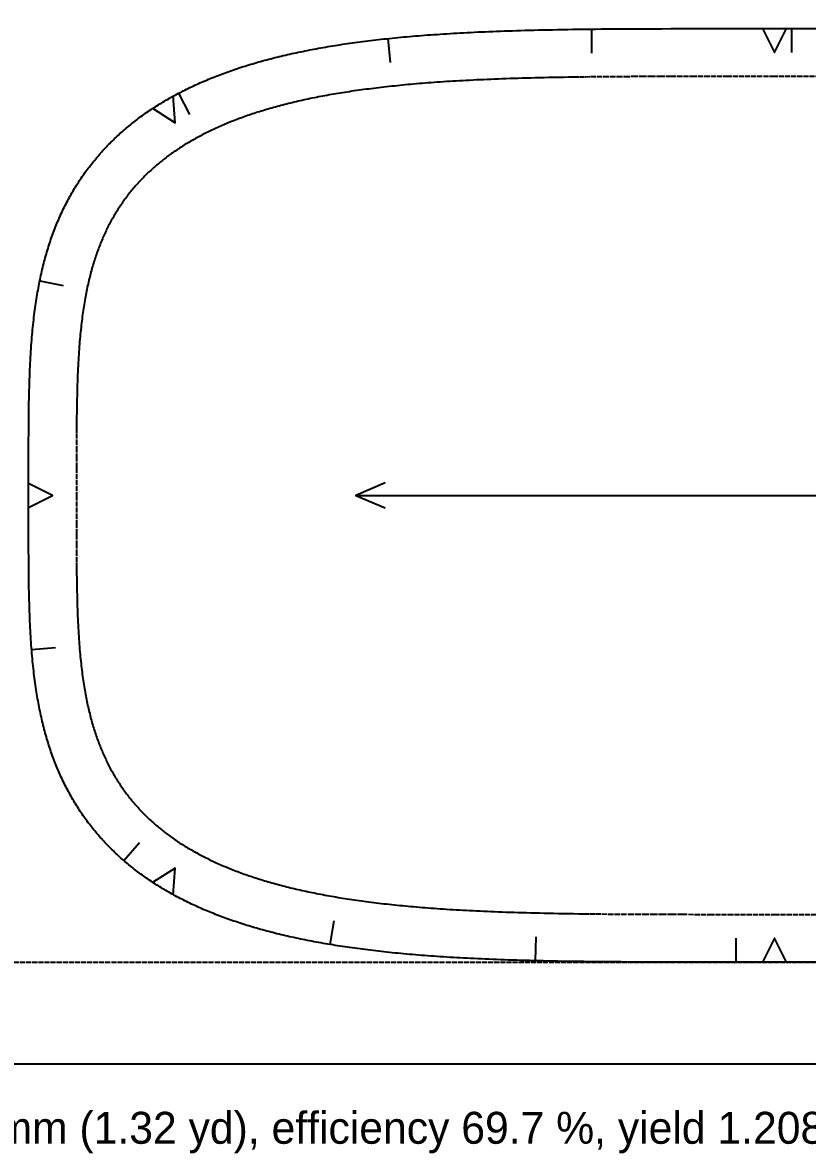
# Model space of a CAD drawing. Header units: millimetres. Extents: x 0 to 1336, y -22 to 1524.
# Drawn here: x 520.3 to 717, y -22.4 to 261 of the extents above; entities that cross this region are included whole.
import ezdxf

# ---------------------------------------------------------------- set-up
doc = ezdxf.new("R2010")
doc.units = ezdxf.units.MM
doc.linetypes.add('DASHED', pattern=[1.524, 1.27, -0.254])
for name, color, linetype in [('CUT', 7, 'Continuous'), ('GRAIN', 5, 'Continuous'), ('NOTCH', 1, 'Continuous'), ('SEW', 3, 'Continuous'), ('TEXT', 2, 'Continuous')]:
    doc.layers.add(name, color=color, linetype=linetype)

msp = doc.modelspace()

# ---------------------------------------------------------------- linework, layer by layer
at = {"layer": 'CUT'}
msp.add_lwpolyline([(720.36, 25.5), (708.8, 25.5), (697.24, 25.5), (692.44, 25.5), (688.76, 25.5), (685.66, 25.51), (682.93, 25.51), (680.45, 25.52), (678.18, 25.52), (676.06, 25.53), (674.06, 25.54), (672.18, 25.55), (670.39, 25.56), (668.67, 25.57), (667.03, 25.58), (665.45, 25.6), (663.92, 25.61), (662.45, 25.63), (661.01, 25.65), (659.62, 25.66), (658.27, 25.68), (656.95, 25.7), (655.66, 25.72), (654.41, 25.74), (653.18, 25.77), (651.98, 25.79), (650.8, 25.82), (649.64, 25.84), (648.51, 25.87), (647.4, 25.9), (646.31, 25.93), (645.23, 25.96), (644.18, 25.99), (643.14, 26.02), (642.11, 26.05), (641.1, 26.09), (640.11, 26.12), (639.13, 26.16), (638.16, 26.19), (637.21, 26.23), (636.27, 26.27), (635.34, 26.31), (634.43, 26.35), (633.52, 26.4), (632.63, 26.44), (631.74, 26.48), (630.87, 26.53), (630, 26.58), (629.15, 26.63), (628.3, 26.67), (627.46, 26.72), (626.63, 26.78), (625.81, 26.83), (625, 26.88), (624.2, 26.94), (623.4, 26.99), (622.61, 27.05), (621.83, 27.1), (621.06, 27.16), (620.29, 27.22), (619.53, 27.28), (618.77, 27.35), (618.03, 27.41), (617.29, 27.47), (616.55, 27.54), (615.82, 27.6), (615.1, 27.67), (614.38, 27.74), (613.67, 27.81), (612.96, 27.88), (612.26, 27.95), (611.57, 28.03), (610.88, 28.1), (610.19, 28.18), (609.51, 28.25), (608.84, 28.33), (608.17, 28.41), (607.5, 28.49), (606.84, 28.57), (606.19, 28.65), (605.54, 28.73), (604.89, 28.82), (604.25, 28.9), (603.61, 28.99), (602.97, 29.08), (602.34, 29.17), (601.72, 29.26), (601.1, 29.35), (600.48, 29.44), (599.86, 29.54), (599.25, 29.63), (598.65, 29.73), (598.04, 29.82), (597.45, 29.92), (596.85, 30.02), (596.26, 30.12), (595.67, 30.22), (595.09, 30.33), (594.51, 30.43), (593.93, 30.54), (593.35, 30.64), (592.78, 30.75), (592.21, 30.86), (591.65, 30.97), (591.09, 31.08), (590.53, 31.2), (589.98, 31.31), (589.42, 31.43), (588.87, 31.54), (588.33, 31.66), (587.79, 31.78), (587.25, 31.9), (586.71, 32.03), (586.17, 32.15), (585.64, 32.27), (585.11, 32.4), (584.59, 32.53), (584.07, 32.65), (583.55, 32.78), (583.03, 32.92), (582.51, 33.05), (582, 33.18), (581.49, 33.32), (580.99, 33.45), (580.48, 33.59), (579.98, 33.73), (579.48, 33.87), (578.98, 34.01), (578.49, 34.16), (578, 34.3), (577.51, 34.45), (577.02, 34.59), (576.54, 34.74), (576.06, 34.89), (575.58, 35.04), (575.1, 35.2), (574.62, 35.35), (574.15, 35.51), (573.68, 35.67), (573.21, 35.82), (572.75, 35.99), (572.28, 36.15), (571.82, 36.31), (571.36, 36.47), (570.91, 36.64), (570.45, 36.81), (570, 36.98), (569.55, 37.15), (569.1, 37.32), (568.66, 37.49), (568.21, 37.67), (567.77, 37.85), (567.33, 38.03), (566.89, 38.21), (566.46, 38.39), (566.03, 38.57), (565.59, 38.75), (565.17, 38.94), (564.74, 39.13), (564.31, 39.32), (563.89, 39.51), (563.47, 39.7), (563.05, 39.9), (562.63, 40.09), (562.22, 40.29), (561.81, 40.49), (561.4, 40.69), (560.99, 40.89), (560.58, 41.1), (560.18, 41.31), (559.77, 41.51), (559.37, 41.72), (558.97, 41.93), (558.58, 42.15), (558.18, 42.36), (557.79, 42.58), (557.4, 42.8), (557.01, 43.02), (556.62, 43.24), (556.23, 43.46), (555.85, 43.69), (555.47, 43.92), (555.09, 44.15), (554.71, 44.38), (554.34, 44.61), (553.96, 44.84), (553.59, 45.08), (553.22, 45.32), (552.85, 45.56), (552.49, 45.8), (552.12, 46.05), (551.76, 46.29), (551.4, 46.54), (551.04, 46.79), (550.69, 47.04), (550.33, 47.29), (549.98, 47.55), (549.63, 47.81), (549.28, 48.07), (548.94, 48.33), (548.59, 48.59), (548.25, 48.86), (547.91, 49.13), (547.57, 49.39), (547.23, 49.67), (546.9, 49.94), (546.57, 50.22), (546.24, 50.49), (545.91, 50.77), (545.58, 51.05), (545.26, 51.34), (544.94, 51.62), (544.62, 51.91), (544.3, 52.2), (543.98, 52.49), (543.67, 52.79), (543.36, 53.08), (543.05, 53.38), (542.74, 53.68), (542.43, 53.98), (542.13, 54.29), (541.83, 54.59), (541.53, 54.9), (541.23, 55.21), (540.94, 55.53), (540.64, 55.84), (540.35, 56.16), (540.06, 56.48), (539.78, 56.8), (539.49, 57.12), (539.21, 57.45), (538.93, 57.78), (538.65, 58.11), (538.38, 58.44), (538.11, 58.77), (537.83, 59.11), (537.57, 59.45), (537.3, 59.79), (537.04, 60.13), (536.77, 60.47), (536.51, 60.82), (536.26, 61.17), (536, 61.52), (535.75, 61.88), (535.5, 62.23), (535.25, 62.59), (535.01, 62.95), (534.76, 63.31), (534.52, 63.68), (534.28, 64.04), (534.05, 64.41), (533.81, 64.78), (533.58, 65.16), (533.35, 65.53), (533.12, 65.91), (532.9, 66.29), (532.68, 66.67), (532.46, 67.06), (532.24, 67.44), (532.02, 67.83), (531.81, 68.22), (531.6, 68.62), (531.39, 69.01), (531.19, 69.41), (530.98, 69.81), (530.78, 70.21), (530.58, 70.62), (530.39, 71.02), (530.19, 71.43), (530, 71.84), (529.81, 72.26), (529.63, 72.67), (529.44, 73.09), (529.26, 73.51), (529.08, 73.94), (528.9, 74.36), (528.73, 74.79), (528.56, 75.22), (528.39, 75.65), (528.22, 76.09), (528.05, 76.53), (527.89, 76.97), (527.73, 77.41), (527.57, 77.86), (527.41, 78.31), (527.26, 78.76), (527.11, 79.21), (526.96, 79.67), (526.81, 80.13), (526.67, 80.59), (526.53, 81.06), (526.39, 81.53), (526.25, 82), (526.12, 82.47), (525.98, 82.95), (525.85, 83.43), (525.72, 83.91), (525.6, 84.4), (525.47, 84.89), (525.35, 85.38), (525.23, 85.88), (525.12, 86.38), (525, 86.88), (524.89, 87.39), (524.78, 87.9), (524.67, 88.42), (524.56, 88.94), (524.46, 89.46), (524.36, 89.99), (524.26, 90.52), (524.16, 91.05), (524.06, 91.59), (523.97, 92.14), (523.88, 92.69), (523.79, 93.24), (523.7, 93.8), (523.62, 94.37), (523.54, 94.94), (523.45, 95.51), (523.38, 96.09), (523.3, 96.68), (523.22, 97.28), (523.15, 97.88), (523.08, 98.48), (523.01, 99.1), (522.95, 99.72), (522.88, 100.35), (522.82, 100.98), (522.76, 101.63), (522.7, 102.28), (522.64, 102.94), (522.59, 103.61), (522.54, 104.29), (522.48, 104.99), (522.44, 105.69), (522.39, 106.4), (522.34, 107.13), (522.3, 107.87), (522.26, 108.63), (522.22, 109.4), (522.18, 110.18), (522.14, 110.98), (522.11, 111.81), (522.08, 112.65), (522.05, 113.51), (522.02, 114.4), (521.99, 115.31), (521.97, 116.25), (521.94, 117.23), (521.92, 118.24), (521.9, 119.29), (521.88, 120.39), (521.87, 121.54), (521.85, 122.75), (521.84, 124.04), (521.83, 125.43), (521.82, 126.93), (521.81, 128.58), (521.81, 130.46), (521.8, 132.67), (521.8, 135.56), (521.8, 142.5), (521.8, 149.45), (521.8, 152.33), (521.81, 154.54), (521.81, 156.42), (521.82, 158.07), (521.83, 159.57), (521.84, 160.96), (521.85, 162.25), (521.87, 163.46), (521.88, 164.61), (521.9, 165.71), (521.92, 166.76), (521.94, 167.77), (521.97, 168.75), (521.99, 169.69), (522.02, 170.6), (522.05, 171.49), (522.08, 172.35), (522.11, 173.19), (522.14, 174.02), (522.18, 174.82), (522.22, 175.6), (522.26, 176.37), (522.3, 177.13), (522.34, 177.87), (522.39, 178.6), (522.44, 179.31), (522.48, 180.01), (522.54, 180.71), (522.59, 181.39), (522.64, 182.06), (522.7, 182.72), (522.76, 183.37), (522.82, 184.02), (522.88, 184.65), (522.95, 185.28), (523.01, 185.9), (523.08, 186.52), (523.15, 187.12), (523.22, 187.72), (523.3, 188.32), (523.38, 188.91), (523.45, 189.49), (523.54, 190.06), (523.62, 190.63), (523.7, 191.2), (523.79, 191.76), (523.88, 192.31), (523.97, 192.86), (524.06, 193.41), (524.16, 193.95), (524.26, 194.48), (524.36, 195.01), (524.46, 195.54), (524.56, 196.06), (524.67, 196.58), (524.78, 197.1), (524.89, 197.61), (525, 198.12), (525.12, 198.62), (525.23, 199.12), (525.35, 199.62), (525.47, 200.11), (525.6, 200.6), (525.72, 201.09), (525.85, 201.57), (525.98, 202.05), (526.12, 202.53), (526.25, 203), (526.39, 203.47), (526.53, 203.94), (526.67, 204.41), (526.81, 204.87), (526.96, 205.33), (527.11, 205.79), (527.26, 206.24), (527.41, 206.69), (527.57, 207.14), (527.73, 207.59), (527.89, 208.03), (528.05, 208.47), (528.22, 208.91), (528.39, 209.35), (528.56, 209.78), (528.73, 210.21), (528.9, 210.64), (529.08, 211.06), (529.26, 211.49), (529.44, 211.91), (529.63, 212.33), (529.81, 212.74), (530, 213.16), (530.19, 213.57), (530.39, 213.98), (530.58, 214.38), (530.78, 214.79), (530.98, 215.19), (531.19, 215.59), (531.39, 215.99), (531.6, 216.38), (531.81, 216.78), (532.02, 217.17), (532.24, 217.56), (532.46, 217.94), (532.68, 218.33), (532.9, 218.71), (533.12, 219.09), (533.35, 219.47), (533.58, 219.84), (533.81, 220.22), (534.05, 220.59), (534.28, 220.96), (534.52, 221.32), (534.76, 221.69), (535.01, 222.05), (535.25, 222.41), (535.5, 222.77), (535.75, 223.12), (536, 223.48), (536.26, 223.83), (536.51, 224.18), (536.77, 224.53), (537.04, 224.87), (537.3, 225.21), (537.57, 225.55), (537.83, 225.89), (538.11, 226.23), (538.38, 226.56), (538.65, 226.89), (538.93, 227.22), (539.21, 227.55), (539.49, 227.88), (539.78, 228.2), (540.06, 228.52), (540.35, 228.84), (540.64, 229.16), (540.94, 229.47), (541.23, 229.79), (541.53, 230.1), (541.83, 230.41), (542.13, 230.71), (542.43, 231.02), (542.74, 231.32), (543.05, 231.62), (543.36, 231.92), (543.67, 232.21), (543.98, 232.51), (544.3, 232.8), (544.62, 233.09), (544.94, 233.38), (545.26, 233.66), (545.58, 233.95), (545.91, 234.23), (546.24, 234.51), (546.57, 234.78), (546.9, 235.06), (547.23, 235.33), (547.57, 235.61), (547.91, 235.87), (548.25, 236.14), (548.59, 236.41), (548.94, 236.67), (549.28, 236.93), (549.63, 237.19), (549.98, 237.45), (550.33, 237.71), (550.69, 237.96), (551.04, 238.21), (551.4, 238.46), (551.76, 238.71), (552.12, 238.95), (552.49, 239.2), (552.85, 239.44), (553.22, 239.68), (553.59, 239.92), (553.96, 240.16), (554.34, 240.39), (554.71, 240.62), (555.09, 240.85), (555.47, 241.08), (555.85, 241.31), (556.23, 241.54), (556.62, 241.76), (557.01, 241.98), (557.4, 242.2), (557.79, 242.42), (558.18, 242.64), (558.58, 242.85), (558.97, 243.07), (559.37, 243.28), (559.77, 243.49), (560.18, 243.69), (560.58, 243.9), (560.99, 244.11), (561.4, 244.31), (561.81, 244.51), (562.22, 244.71), (562.63, 244.91), (563.05, 245.1), (563.47, 245.3), (563.89, 245.49), (564.31, 245.68), (564.74, 245.87), (565.17, 246.06), (565.59, 246.25), (566.03, 246.43), (566.46, 246.61), (566.89, 246.79), (567.33, 246.97), (567.77, 247.15), (568.21, 247.33), (568.66, 247.51), (569.1, 247.68), (569.55, 247.85), (570, 248.02), (570.45, 248.19), (570.91, 248.36), (571.36, 248.53), (571.82, 248.69), (572.28, 248.85), (572.75, 249.01), (573.21, 249.18), (573.68, 249.33), (574.15, 249.49), (574.62, 249.65), (575.1, 249.8), (575.58, 249.96), (576.06, 250.11), (576.54, 250.26), (577.02, 250.41), (577.51, 250.55), (578, 250.7), (578.49, 250.84), (578.98, 250.99), (579.48, 251.13), (579.98, 251.27), (580.48, 251.41), (580.99, 251.55), (581.49, 251.68), (582, 251.82), (582.51, 251.95), (583.03, 252.08), (583.55, 252.22), (584.07, 252.35), (584.59, 252.47), (585.11, 252.6), (585.64, 252.73), (586.17, 252.85), (586.71, 252.97), (587.25, 253.1), (587.79, 253.22), (588.33, 253.34), (588.87, 253.46), (589.42, 253.57), (589.98, 253.69), (590.53, 253.8), (591.09, 253.92), (591.65, 254.03), (592.21, 254.14), (592.78, 254.25), (593.35, 254.36), (593.93, 254.46), (594.51, 254.57), (595.09, 254.67), (595.67, 254.78), (596.26, 254.88), (596.85, 254.98), (597.45, 255.08), (598.04, 255.18), (598.65, 255.27), (599.25, 255.37), (599.86, 255.46), (600.48, 255.56), (601.1, 255.65), (601.72, 255.74), (602.34, 255.83), (602.97, 255.92), (603.61, 256.01), (604.25, 256.1), (604.89, 256.18), (605.54, 256.27), (606.19, 256.35), (606.84, 256.43), (607.5, 256.51), (608.17, 256.59), (608.84, 256.67), (609.51, 256.75), (610.19, 256.82), (610.88, 256.9), (611.57, 256.97), (612.26, 257.05), (612.96, 257.12), (613.67, 257.19), (614.38, 257.26), (615.1, 257.33), (615.82, 257.4), (616.55, 257.46), (617.29, 257.53), (618.03, 257.59), (618.77, 257.65), (619.53, 257.72), (620.29, 257.78), (621.06, 257.84), (621.83, 257.9), (622.61, 257.95), (623.4, 258.01), (624.2, 258.06), (625, 258.12), (625.81, 258.17), (626.63, 258.22), (627.46, 258.28), (628.3, 258.33), (629.15, 258.37), (630, 258.42), (630.87, 258.47), (631.74, 258.52), (632.63, 258.56), (633.52, 258.6), (634.43, 258.65), (635.34, 258.69), (636.27, 258.73), (637.21, 258.77), (638.16, 258.81), (639.13, 258.84), (640.11, 258.88), (641.1, 258.91), (642.11, 258.95), (643.14, 258.98), (644.18, 259.01), (645.23, 259.04), (646.31, 259.07), (647.4, 259.1), (648.51, 259.13), (649.64, 259.16), (650.8, 259.18), (651.98, 259.21), (653.18, 259.23), (654.41, 259.26), (655.66, 259.28), (656.95, 259.3), (658.27, 259.32), (659.62, 259.34), (661.01, 259.35), (662.45, 259.37), (663.92, 259.39), (665.46, 259.4), (667.04, 259.42), (668.68, 259.43), (670.4, 259.44), (672.19, 259.45), (674.07, 259.46), (676.06, 259.47), (678.18, 259.48), (680.46, 259.48), (682.93, 259.49), (685.67, 259.49), (688.77, 259.5), (692.45, 259.5), (697.24, 259.5), (708.8, 259.5), (708.8, 259.5), (720.36, 259.5)], dxfattribs=at)
at = {"layer": 'GRAIN'}
for points in [[(611.17, 145.62), (603.8, 142.5), (611.17, 139.38)], [(603.8, 142.5), (813.8, 142.5)]]:
    msp.add_lwpolyline(points, dxfattribs=at)
at = {"layer": 'NOTCH'}
for points in [[(662.9, 259.38), (662.96, 253.38)], [(705.78, 259.5), (708.78, 253.5), (711.78, 259.5)], [(713.03, 259.5), (713.03, 253.5)], [(611.84, 257), (612.47, 251.04)], [(552.87, 239.52), (558.53, 235.92), (558.01, 242.61)], [(559.38, 243.28), (562.17, 237.97)], [(524.61, 196.29), (530.49, 195.09)], [(521.8, 139.5), (527.8, 142.5), (521.8, 145.5)], [(522.57, 103.89), (528.55, 104.36)], [(545.66, 50.99), (549.59, 55.52)], [(558.05, 42.37), (558.56, 49.06), (552.9, 45.46)], [(597.42, 29.93), (598.4, 35.84)], [(648.9, 25.86), (649.05, 31.86)], [(699.19, 25.5), (699.19, 31.5)], [(711.81, 25.5), (708.81, 31.5), (705.81, 25.5)]]:
    msp.add_lwpolyline(points, dxfattribs=at)
at = {"layer": 'SEW', "linetype": 'DASHED'}
msp.add_lwpolyline([(720.36, 247.5), (708.8, 247.5), (708.8, 247.5), (697.24, 247.5), (692.45, 247.5), (688.78, 247.5), (685.68, 247.49), (682.95, 247.49), (680.49, 247.48), (678.22, 247.48), (676.11, 247.47), (674.13, 247.46), (672.25, 247.45), (670.47, 247.44), (668.77, 247.43), (667.13, 247.42), (665.56, 247.4), (664.05, 247.39), (662.58, 247.37), (661.16, 247.36), (659.78, 247.34), (658.44, 247.32), (657.14, 247.3), (655.86, 247.28), (654.62, 247.26), (653.41, 247.24), (652.22, 247.21), (651.06, 247.19), (649.92, 247.16), (648.8, 247.14), (647.71, 247.11), (646.63, 247.08), (645.58, 247.05), (644.54, 247.02), (643.51, 246.99), (642.51, 246.96), (641.52, 246.92), (640.54, 246.89), (639.58, 246.85), (638.64, 246.82), (637.7, 246.78), (636.78, 246.74), (635.88, 246.7), (634.98, 246.66), (634.09, 246.62), (633.22, 246.57), (632.36, 246.53), (631.5, 246.49), (630.66, 246.44), (629.83, 246.39), (629, 246.35), (628.19, 246.3), (627.38, 246.25), (626.59, 246.2), (625.8, 246.15), (625.02, 246.09), (624.25, 246.04), (623.48, 245.98), (622.73, 245.93), (621.98, 245.87), (621.23, 245.81), (620.5, 245.76), (619.77, 245.7), (619.05, 245.63), (618.33, 245.57), (617.63, 245.51), (616.92, 245.45), (616.23, 245.38), (615.54, 245.32), (614.85, 245.25), (614.18, 245.18), (613.5, 245.11), (612.84, 245.04), (612.17, 244.97), (611.52, 244.9), (610.87, 244.83), (610.22, 244.75), (609.58, 244.68), (608.95, 244.6), (608.32, 244.52), (607.69, 244.44), (607.07, 244.36), (606.46, 244.28), (605.84, 244.2), (605.24, 244.12), (604.64, 244.04), (604.04, 243.95), (603.45, 243.87), (602.86, 243.78), (602.27, 243.69), (601.69, 243.6), (601.11, 243.52), (600.54, 243.42), (599.97, 243.33), (599.41, 243.24), (598.85, 243.15), (598.29, 243.05), (597.74, 242.96), (597.19, 242.86), (596.65, 242.76), (596.11, 242.66), (595.57, 242.56), (595.03, 242.46), (594.5, 242.36), (593.98, 242.25), (593.45, 242.15), (592.93, 242.04), (592.42, 241.94), (591.9, 241.83), (591.39, 241.72), (590.89, 241.61), (590.38, 241.5), (589.88, 241.39), (589.39, 241.28), (588.89, 241.16), (588.4, 241.05), (587.92, 240.93), (587.43, 240.82), (586.95, 240.7), (586.47, 240.58), (586, 240.46), (585.53, 240.34), (585.06, 240.21), (584.59, 240.09), (584.13, 239.97), (583.67, 239.84), (583.21, 239.71), (582.75, 239.58), (582.3, 239.46), (581.85, 239.33), (581.41, 239.19), (580.96, 239.06), (580.52, 238.93), (580.09, 238.79), (579.65, 238.66), (579.22, 238.52), (578.79, 238.38), (578.36, 238.24), (577.94, 238.1), (577.51, 237.96), (577.1, 237.82), (576.68, 237.68), (576.26, 237.53), (575.85, 237.39), (575.44, 237.24), (575.04, 237.09), (574.63, 236.94), (574.23, 236.79), (573.83, 236.64), (573.43, 236.49), (573.04, 236.33), (572.65, 236.18), (572.26, 236.02), (571.87, 235.87), (571.49, 235.71), (571.11, 235.55), (570.73, 235.39), (570.35, 235.23), (569.97, 235.06), (569.6, 234.9), (569.23, 234.73), (568.86, 234.57), (568.5, 234.4), (568.13, 234.23), (567.77, 234.06), (567.41, 233.89), (567.05, 233.72), (566.7, 233.54), (566.35, 233.37), (566, 233.19), (565.65, 233.02), (565.3, 232.84), (564.96, 232.66), (564.62, 232.48), (564.28, 232.3), (563.94, 232.11), (563.61, 231.93), (563.27, 231.74), (562.94, 231.55), (562.62, 231.37), (562.29, 231.18), (561.97, 230.99), (561.64, 230.79), (561.32, 230.6), (561.01, 230.41), (560.69, 230.21), (560.38, 230.01), (560.06, 229.82), (559.75, 229.62), (559.45, 229.41), (559.14, 229.21), (558.84, 229.01), (558.54, 228.8), (558.24, 228.6), (557.94, 228.39), (557.64, 228.18), (557.35, 227.97), (557.06, 227.76), (556.77, 227.55), (556.48, 227.33), (556.2, 227.12), (555.91, 226.9), (555.63, 226.68), (555.35, 226.46), (555.08, 226.24), (554.8, 226.02), (554.53, 225.8), (554.26, 225.57), (553.99, 225.34), (553.72, 225.12), (553.45, 224.89), (553.19, 224.66), (552.93, 224.42), (552.67, 224.19), (552.41, 223.96), (552.15, 223.72), (551.9, 223.48), (551.65, 223.24), (551.4, 223), (551.15, 222.76), (550.9, 222.51), (550.66, 222.27), (550.41, 222.02), (550.17, 221.77), (549.93, 221.52), (549.7, 221.27), (549.46, 221.02), (549.23, 220.76), (548.99, 220.51), (548.76, 220.25), (548.54, 219.99), (548.31, 219.73), (548.09, 219.47), (547.86, 219.2), (547.64, 218.94), (547.42, 218.67), (547.21, 218.4), (546.99, 218.13), (546.78, 217.85), (546.57, 217.58), (546.36, 217.3), (546.15, 217.03), (545.94, 216.75), (545.74, 216.46), (545.54, 216.18), (545.34, 215.9), (545.14, 215.61), (544.94, 215.32), (544.75, 215.03), (544.55, 214.74), (544.36, 214.44), (544.17, 214.15), (543.98, 213.85), (543.8, 213.55), (543.61, 213.25), (543.43, 212.94), (543.25, 212.64), (543.07, 212.33), (542.89, 212.02), (542.72, 211.71), (542.54, 211.39), (542.37, 211.08), (542.2, 210.76), (542.03, 210.44), (541.86, 210.12), (541.7, 209.79), (541.54, 209.46), (541.37, 209.14), (541.21, 208.8), (541.06, 208.47), (540.9, 208.13), (540.75, 207.8), (540.59, 207.45), (540.44, 207.11), (540.29, 206.77), (540.14, 206.42), (540, 206.07), (539.85, 205.71), (539.71, 205.36), (539.57, 205), (539.43, 204.64), (539.29, 204.27), (539.16, 203.91), (539.03, 203.54), (538.89, 203.16), (538.76, 202.79), (538.63, 202.41), (538.51, 202.03), (538.38, 201.65), (538.26, 201.26), (538.14, 200.87), (538.02, 200.48), (537.9, 200.08), (537.78, 199.68), (537.67, 199.27), (537.55, 198.87), (537.44, 198.46), (537.33, 198.04), (537.22, 197.63), (537.12, 197.2), (537.01, 196.78), (536.91, 196.35), (536.81, 195.92), (536.71, 195.48), (536.61, 195.04), (536.51, 194.59), (536.42, 194.14), (536.33, 193.69), (536.23, 193.23), (536.15, 192.77), (536.06, 192.3), (535.97, 191.83), (535.89, 191.35), (535.8, 190.87), (535.72, 190.38), (535.64, 189.88), (535.57, 189.38), (535.49, 188.88), (535.42, 188.37), (535.34, 187.85), (535.27, 187.32), (535.2, 186.79), (535.13, 186.25), (535.07, 185.71), (535, 185.16), (534.94, 184.6), (534.88, 184.03), (534.82, 183.45), (534.76, 182.87), (534.71, 182.27), (534.65, 181.67), (534.6, 181.06), (534.55, 180.43), (534.5, 179.8), (534.45, 179.16), (534.41, 178.5), (534.36, 177.83), (534.32, 177.14), (534.28, 176.45), (534.24, 175.74), (534.2, 175.01), (534.17, 174.26), (534.13, 173.5), (534.1, 172.72), (534.07, 171.91), (534.04, 171.08), (534.01, 170.23), (533.99, 169.35), (533.96, 168.44), (533.94, 167.5), (533.92, 166.52), (533.9, 165.5), (533.88, 164.43), (533.87, 163.3), (533.85, 162.12), (533.84, 160.85), (533.83, 159.49), (533.82, 158.01), (533.81, 156.37), (533.81, 154.51), (533.8, 152.31), (533.8, 149.44), (533.8, 142.5), (533.8, 135.56), (533.8, 132.69), (533.81, 130.49), (533.81, 128.63), (533.82, 126.99), (533.83, 125.51), (533.84, 124.15), (533.85, 122.88), (533.87, 121.7), (533.88, 120.57), (533.9, 119.5), (533.92, 118.48), (533.94, 117.5), (533.96, 116.56), (533.99, 115.65), (534.01, 114.77), (534.04, 113.92), (534.07, 113.09), (534.1, 112.28), (534.13, 111.5), (534.17, 110.74), (534.2, 109.99), (534.24, 109.26), (534.28, 108.55), (534.32, 107.86), (534.36, 107.17), (534.41, 106.5), (534.45, 105.84), (534.5, 105.2), (534.55, 104.57), (534.6, 103.94), (534.65, 103.33), (534.71, 102.73), (534.76, 102.13), (534.82, 101.55), (534.88, 100.97), (534.94, 100.4), (535, 99.84), (535.07, 99.29), (535.13, 98.75), (535.2, 98.21), (535.27, 97.68), (535.34, 97.15), (535.42, 96.63), (535.49, 96.12), (535.57, 95.62), (535.64, 95.12), (535.72, 94.62), (535.8, 94.13), (535.89, 93.65), (535.97, 93.17), (536.06, 92.7), (536.15, 92.23), (536.23, 91.77), (536.33, 91.31), (536.42, 90.86), (536.51, 90.41), (536.61, 89.96), (536.71, 89.52), (536.81, 89.08), (536.91, 88.65), (537.01, 88.22), (537.12, 87.8), (537.22, 87.37), (537.33, 86.96), (537.44, 86.54), (537.55, 86.13), (537.67, 85.73), (537.78, 85.32), (537.9, 84.92), (538.02, 84.52), (538.14, 84.13), (538.26, 83.74), (538.38, 83.35), (538.51, 82.97), (538.63, 82.59), (538.76, 82.21), (538.89, 81.84), (539.03, 81.46), (539.16, 81.09), (539.29, 80.73), (539.43, 80.36), (539.57, 80), (539.71, 79.64), (539.85, 79.29), (540, 78.93), (540.14, 78.58), (540.29, 78.23), (540.44, 77.89), (540.59, 77.55), (540.75, 77.2), (540.9, 76.87), (541.06, 76.53), (541.21, 76.2), (541.37, 75.86), (541.54, 75.54), (541.7, 75.21), (541.86, 74.88), (542.03, 74.56), (542.2, 74.24), (542.37, 73.92), (542.54, 73.61), (542.72, 73.29), (542.89, 72.98), (543.07, 72.67), (543.25, 72.36), (543.43, 72.06), (543.61, 71.75), (543.8, 71.45), (543.98, 71.15), (544.17, 70.85), (544.36, 70.56), (544.55, 70.26), (544.75, 69.97), (544.94, 69.68), (545.14, 69.39), (545.34, 69.1), (545.54, 68.82), (545.74, 68.54), (545.94, 68.25), (546.15, 67.97), (546.36, 67.7), (546.57, 67.42), (546.78, 67.15), (546.99, 66.87), (547.21, 66.6), (547.42, 66.33), (547.64, 66.06), (547.86, 65.8), (548.09, 65.53), (548.31, 65.27), (548.54, 65.01), (548.76, 64.75), (548.99, 64.49), (549.23, 64.24), (549.46, 63.98), (549.7, 63.73), (549.93, 63.48), (550.17, 63.23), (550.41, 62.98), (550.66, 62.73), (550.9, 62.49), (551.15, 62.24), (551.4, 62), (551.65, 61.76), (551.9, 61.52), (552.15, 61.28), (552.41, 61.04), (552.67, 60.81), (552.93, 60.58), (553.19, 60.34), (553.45, 60.11), (553.72, 59.88), (553.99, 59.66), (554.26, 59.43), (554.53, 59.2), (554.8, 58.98), (555.08, 58.76), (555.35, 58.54), (555.63, 58.32), (555.91, 58.1), (556.2, 57.88), (556.48, 57.67), (556.77, 57.45), (557.06, 57.24), (557.35, 57.03), (557.64, 56.82), (557.94, 56.61), (558.24, 56.4), (558.54, 56.2), (558.84, 55.99), (559.14, 55.79), (559.45, 55.59), (559.75, 55.38), (560.06, 55.18), (560.38, 54.99), (560.69, 54.79), (561.01, 54.59), (561.32, 54.4), (561.64, 54.21), (561.97, 54.01), (562.29, 53.82), (562.62, 53.63), (562.94, 53.45), (563.27, 53.26), (563.61, 53.07), (563.94, 52.89), (564.28, 52.7), (564.62, 52.52), (564.96, 52.34), (565.3, 52.16), (565.65, 51.98), (566, 51.81), (566.35, 51.63), (566.7, 51.46), (567.05, 51.28), (567.41, 51.11), (567.77, 50.94), (568.13, 50.77), (568.5, 50.6), (568.86, 50.43), (569.23, 50.27), (569.6, 50.1), (569.97, 49.94), (570.35, 49.77), (570.73, 49.61), (571.11, 49.45), (571.49, 49.29), (571.87, 49.13), (572.26, 48.98), (572.65, 48.82), (573.04, 48.67), (573.43, 48.51), (573.83, 48.36), (574.23, 48.21), (574.63, 48.06), (575.04, 47.91), (575.44, 47.76), (575.85, 47.61), (576.26, 47.47), (576.68, 47.32), (577.1, 47.18), (577.51, 47.04), (577.94, 46.9), (578.36, 46.76), (578.79, 46.62), (579.22, 46.48), (579.65, 46.34), (580.09, 46.21), (580.52, 46.07), (580.96, 45.94), (581.41, 45.81), (581.85, 45.67), (582.3, 45.54), (582.75, 45.42), (583.21, 45.29), (583.67, 45.16), (584.13, 45.03), (584.59, 44.91), (585.06, 44.79), (585.53, 44.66), (586, 44.54), (586.47, 44.42), (586.95, 44.3), (587.43, 44.18), (587.92, 44.07), (588.4, 43.95), (588.89, 43.84), (589.39, 43.72), (589.88, 43.61), (590.38, 43.5), (590.89, 43.39), (591.39, 43.28), (591.9, 43.17), (592.42, 43.06), (592.93, 42.96), (593.45, 42.85), (593.98, 42.75), (594.5, 42.64), (595.03, 42.54), (595.57, 42.44), (596.11, 42.34), (596.65, 42.24), (597.19, 42.14), (597.74, 42.04), (598.29, 41.95), (598.85, 41.85), (599.41, 41.76), (599.97, 41.67), (600.54, 41.58), (601.11, 41.48), (601.69, 41.4), (602.27, 41.31), (602.86, 41.22), (603.45, 41.13), (604.04, 41.05), (604.64, 40.96), (605.24, 40.88), (605.84, 40.8), (606.46, 40.72), (607.07, 40.64), (607.69, 40.56), (608.32, 40.48), (608.95, 40.4), (609.58, 40.32), (610.22, 40.25), (610.87, 40.17), (611.52, 40.1), (612.17, 40.03), (612.84, 39.96), (613.5, 39.89), (614.18, 39.82), (614.85, 39.75), (615.54, 39.68), (616.23, 39.62), (616.92, 39.55), (617.63, 39.49), (618.33, 39.43), (619.05, 39.37), (619.77, 39.3), (620.5, 39.24), (621.23, 39.19), (621.98, 39.13), (622.73, 39.07), (623.48, 39.02), (624.25, 38.96), (625.02, 38.91), (625.8, 38.85), (626.59, 38.8), (627.38, 38.75), (628.19, 38.7), (629, 38.65), (629.83, 38.61), (630.66, 38.56), (631.5, 38.51), (632.36, 38.47), (633.22, 38.43), (634.09, 38.38), (634.98, 38.34), (635.88, 38.3), (636.78, 38.26), (637.7, 38.22), (638.64, 38.18), (639.58, 38.15), (640.54, 38.11), (641.52, 38.08), (642.51, 38.04), (643.51, 38.01), (644.54, 37.98), (645.58, 37.95), (646.63, 37.92), (647.71, 37.89), (648.8, 37.86), (649.92, 37.84), (651.06, 37.81), (652.22, 37.79), (653.41, 37.76), (654.62, 37.74), (655.86, 37.72), (657.14, 37.7), (658.44, 37.68), (659.78, 37.66), (661.16, 37.64), (662.58, 37.63), (664.05, 37.61), (665.56, 37.6), (667.13, 37.58), (668.77, 37.57), (670.47, 37.56), (672.25, 37.55), (674.13, 37.54), (676.11, 37.53), (678.22, 37.52), (680.49, 37.52), (682.95, 37.51), (685.68, 37.51), (688.78, 37.5), (692.45, 37.5), (697.24, 37.5), (708.8, 37.5), (720.36, 37.5)], dxfattribs=at)
at = {"layer": 'TEXT', "linetype": 'DASHED'}
msp.add_line((0, 25.5), (1208, 25.5), dxfattribs=at)
at = {"layer": 'TEXT'}
msp.add_lwpolyline([(0, 0), (1208, 0), (1208, 1524), (0, 1524)], close=True, dxfattribs=at)

# ---------------------------------------------------------------- texts
msp.add_text('Marker robic_100d_ripstop: fabric 1524 mm (60.0 in) wide, selvedge 26 mm, 8 pieces, 1 unit(s); length 1208 mm (1.32 yd), efficiency 69.7 %, yield 1.208 m/unit (1.321 yd/unit), 1.841 m2 fabric', height=8, dxfattribs=at).set_placement((0, -20))

doc.saveas('drawing.dxf')
